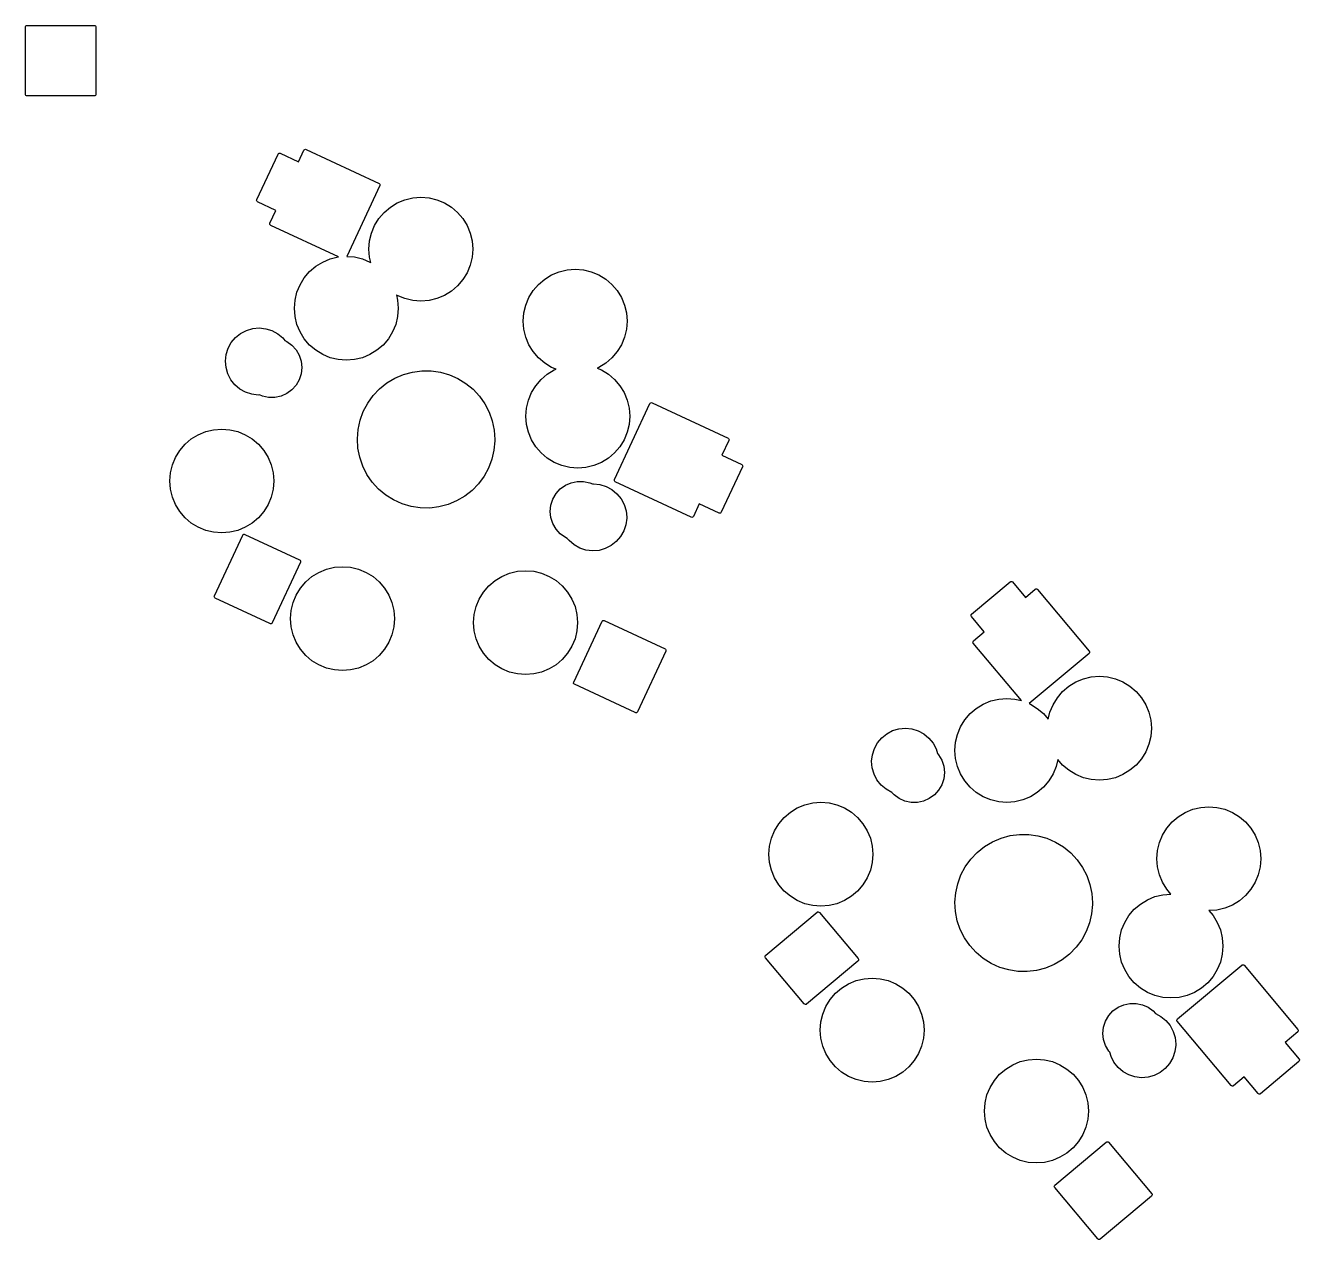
# Model space of a CAD drawing. Extents: x -8 to 140, y -39 to 78.
# Drawn here: x 102.05 to 140.05, y -38.87 to -2.65 of the extents above; entities that cross this region are included whole.
import ezdxf

# ---------------------------------------------------------------- set-up
doc = ezdxf.new("R2010")
doc.units = 0
doc.layers.add('BLACK', color=7, linetype='CONTINUOUS')

msp = doc.modelspace()

# ---------------------------------------------------------------- linework, layer by layer
at = {"layer": 'BLACK', "linetype": 'CONTINUOUS'}
for p, q in [((102.065, -2.66464), (102.081, -2.65381)), ((102.081, -2.65381), (102.1, -2.65)), ((102.1, -2.65), (104.1, -2.65)), ((104.1, -2.65), (104.119, -2.65381)), ((104.119, -2.65381), (104.135, -2.66464)), ((102.05, -2.7), (102.054, -2.68087)), ((102.05, -4.7), (102.05, -2.7)), ((102.054, -2.68087), (102.065, -2.66464)), ((104.135, -2.66464), (104.146, -2.68087)), ((104.146, -2.68087), (104.15, -2.7)), ((104.15, -2.7), (104.15, -4.7)), ((102.054, -4.71913), (102.05, -4.7)), ((102.065, -4.73536), (102.054, -4.71913)), ((102.081, -4.74619), (102.065, -4.73536)), ((102.1, -4.75), (102.081, -4.74619)), ((104.1, -4.75), (102.1, -4.75)), ((104.119, -4.74619), (104.1, -4.75)), ((104.135, -4.73536), (104.119, -4.74619)), ((104.146, -4.71913), (104.135, -4.73536)), ((104.15, -4.7), (104.146, -4.71913)), ((109.596, -6.47047), (109.613, -6.46035)), ((109.613, -6.46035), (109.632, -6.45738)), ((109.632, -6.45738), (109.651, -6.46202)), ((110.195, -6.71559), (110.355, -6.37119)), ((110.355, -6.37119), (110.367, -6.35546)), ((110.367, -6.35546), (110.383, -6.34534)), ((110.383, -6.34534), (110.403, -6.34237)), ((110.403, -6.34237), (110.422, -6.347)), ((110.422, -6.347), (112.597, -7.36129)), ((108.95, -7.84566), (109.584, -6.4862)), ((109.584, -6.4862), (109.596, -6.47047)), ((109.651, -6.46202), (110.195, -6.71559)), ((112.621, -7.42773), (111.636, -9.53906)), ((112.597, -7.36129), (112.613, -7.37282)), ((112.613, -7.37282), (112.623, -7.3895)), ((112.626, -7.40879), (112.621, -7.42773)), ((112.623, -7.3895), (112.626, -7.40879)), ((108.946, -7.86461), (108.95, -7.84566)), ((108.949, -7.88389), (108.946, -7.86461)), ((108.959, -7.90057), (108.949, -7.88389)), ((108.975, -7.91211), (108.959, -7.90057)), ((109.518, -8.16568), (108.975, -7.91211)), ((112.934, -8.06853), (113.141, -7.94145)), ((113.141, -7.94145), (113.366, -7.84837)), ((113.366, -7.84837), (113.602, -7.79159)), ((113.602, -7.79159), (113.845, -7.77251)), ((113.845, -7.77251), (114.087, -7.79159)), ((114.087, -7.79159), (114.324, -7.84837)), ((114.324, -7.84837), (114.549, -7.94145)), ((114.549, -7.94145), (114.756, -8.06853)), ((109.341, -8.54633), (109.518, -8.16568)), ((112.591, -8.41144), (112.749, -8.22649)), ((112.749, -8.22649), (112.934, -8.06853)), ((114.756, -8.06853), (114.941, -8.22649)), ((114.941, -8.22649), (115.099, -8.41144)), ((109.336, -8.56528), (109.341, -8.54633)), ((109.339, -8.58456), (109.336, -8.56528)), ((109.349, -8.60124), (109.339, -8.58456)), ((109.365, -8.61277), (109.349, -8.60124)), ((111.388, -9.55609), (109.365, -8.61277)), ((112.371, -8.84353), (112.464, -8.61882)), ((112.464, -8.61882), (112.591, -8.41144)), ((115.099, -8.41144), (115.226, -8.61882)), ((115.226, -8.61882), (115.319, -8.84353)), ((112.295, -9.32251), (112.314, -9.08003)), ((112.314, -9.08003), (112.371, -8.84353)), ((115.319, -8.84353), (115.376, -9.08003)), ((115.376, -9.08003), (115.395, -9.32251)), ((112.314, -9.56498), (112.295, -9.32251)), ((115.395, -9.32251), (115.376, -9.56498)), ((110.524, -9.99179), (110.709, -9.83383)), ((110.709, -9.83383), (110.917, -9.70674)), ((110.917, -9.70674), (111.141, -9.61366)), ((111.141, -9.61366), (111.378, -9.55688)), ((111.378, -9.55688), (111.388, -9.55609)), ((111.636, -9.53906), (111.863, -9.55688)), ((111.863, -9.55688), (112.099, -9.61366)), ((112.099, -9.61366), (112.324, -9.70674)), ((112.352, -9.72391), (112.314, -9.56498)), ((112.324, -9.70674), (112.352, -9.72391)), ((115.319, -9.80148), (115.226, -10.0262)), ((115.376, -9.56498), (115.319, -9.80148)), ((110.239, -10.3841), (110.366, -10.1767)), ((110.366, -10.1767), (110.524, -9.99179)), ((115.099, -10.2336), (114.941, -10.4185)), ((115.226, -10.0262), (115.099, -10.2336)), ((117.353, -10.3734), (117.538, -10.2154)), ((117.538, -10.2154), (117.745, -10.0883)), ((117.745, -10.0883), (117.97, -9.99527)), ((117.97, -9.99527), (118.206, -9.93849)), ((118.206, -9.93849), (118.449, -9.91941)), ((118.449, -9.91941), (118.691, -9.93849)), ((118.691, -9.93849), (118.928, -9.99527)), ((118.928, -9.99527), (119.153, -10.0883)), ((119.153, -10.0883), (119.36, -10.2154)), ((119.36, -10.2154), (119.545, -10.3734)), ((110.09, -10.8453), (110.146, -10.6088)), ((110.146, -10.6088), (110.239, -10.3841)), ((114.756, -10.5765), (114.549, -10.7036)), ((114.941, -10.4185), (114.756, -10.5765)), ((117.068, -10.7657), (117.195, -10.5583)), ((117.195, -10.5583), (117.353, -10.3734)), ((119.545, -10.3734), (119.703, -10.5583)), ((119.703, -10.5583), (119.83, -10.7657)), ((110.07, -11.0878), (110.09, -10.8453)), ((113.141, -10.7036), (113.113, -10.6864)), ((113.113, -10.6864), (113.151, -10.8453)), ((113.366, -10.7966), (113.141, -10.7036)), ((113.151, -10.8453), (113.17, -11.0878)), ((113.602, -10.8534), (113.366, -10.7966)), ((113.845, -10.8725), (113.602, -10.8534)), ((114.087, -10.8534), (113.845, -10.8725)), ((114.324, -10.7966), (114.087, -10.8534)), ((114.549, -10.7036), (114.324, -10.7966)), ((116.918, -11.2269), (116.975, -10.9904)), ((116.975, -10.9904), (117.068, -10.7657)), ((119.83, -10.7657), (119.923, -10.9904)), ((119.923, -10.9904), (119.98, -11.2269)), ((110.09, -11.3303), (110.07, -11.0878)), ((110.146, -11.5668), (110.09, -11.3303)), ((113.151, -11.3303), (113.095, -11.5668)), ((113.17, -11.0878), (113.151, -11.3303)), ((116.899, -11.4694), (116.918, -11.2269)), ((119.98, -11.2269), (119.999, -11.4694)), ((108.468, -11.8388), (108.641, -11.7484)), ((108.641, -11.7484), (108.828, -11.6933)), ((108.828, -11.6933), (109.022, -11.6756)), ((109.022, -11.6756), (109.216, -11.696)), ((109.216, -11.696), (109.403, -11.7537)), ((109.403, -11.7537), (109.575, -11.8466)), ((110.239, -11.7915), (110.146, -11.5668)), ((113.095, -11.5668), (113.001, -11.7915)), ((116.918, -11.7119), (116.899, -11.4694)), ((116.975, -11.9484), (116.918, -11.7119)), ((119.98, -11.7119), (119.923, -11.9484)), ((119.999, -11.4694), (119.98, -11.7119)), ((108.096, -12.2817), (108.19, -12.1106)), ((108.19, -12.1106), (108.316, -11.9611)), ((108.316, -11.9611), (108.468, -11.8388)), ((109.575, -11.8466), (109.725, -11.971)), ((109.725, -11.971), (109.787, -12.0476)), ((109.787, -12.0476), (109.846, -12.0737)), ((109.846, -12.0737), (109.998, -12.1843)), ((110.366, -11.9989), (110.239, -11.7915)), ((110.524, -12.1838), (110.366, -11.9989)), ((112.874, -11.9989), (112.716, -12.1838)), ((113.001, -11.7915), (112.874, -11.9989)), ((117.068, -12.1731), (116.975, -11.9484)), ((119.923, -11.9484), (119.83, -12.1731)), ((108.015, -12.6616), (108.037, -12.4677)), ((108.037, -12.4677), (108.096, -12.2817)), ((109.998, -12.1843), (110.124, -12.3241)), ((110.124, -12.3241), (110.218, -12.487)), ((110.218, -12.487), (110.276, -12.666)), ((110.709, -12.3418), (110.524, -12.1838)), ((110.917, -12.4689), (110.709, -12.3418)), ((111.141, -12.5619), (110.917, -12.4689)), ((112.324, -12.4689), (112.099, -12.5619)), ((112.531, -12.3418), (112.324, -12.4689)), ((112.716, -12.1838), (112.531, -12.3418)), ((117.195, -12.3805), (117.068, -12.1731)), ((117.353, -12.5654), (117.195, -12.3805)), ((119.703, -12.3805), (119.545, -12.5654)), ((119.83, -12.1731), (119.703, -12.3805)), ((108.032, -12.8561), (108.015, -12.6616)), ((108.086, -13.0437), (108.032, -12.8561)), ((110.276, -12.666), (110.296, -12.8531)), ((110.296, -12.8531), (110.276, -13.0402)), ((111.378, -12.6187), (111.141, -12.5619)), ((111.62, -12.6378), (111.378, -12.6187)), ((111.863, -12.6187), (111.62, -12.6378)), ((112.099, -12.5619), (111.863, -12.6187)), ((117.538, -12.7234), (117.353, -12.5654)), ((117.745, -12.8505), (117.538, -12.7234)), ((117.877, -12.9048), (117.745, -12.8505)), ((117.823, -12.9271), (117.877, -12.9048)), ((119.153, -12.8505), (119.099, -12.8727)), ((119.099, -12.8727), (119.23, -12.9271)), ((119.36, -12.7234), (119.153, -12.8505)), ((119.545, -12.5654), (119.36, -12.7234)), ((108.175, -13.2173), (108.086, -13.0437)), ((108.296, -13.3703), (108.175, -13.2173)), ((110.218, -13.2192), (110.124, -13.3821)), ((110.276, -13.0402), (110.218, -13.2192)), ((112.83, -13.3166), (113.069, -13.1734)), ((113.069, -13.1734), (113.326, -13.064)), ((113.326, -13.064), (113.595, -12.9904)), ((113.595, -12.9904), (113.871, -12.954)), ((113.871, -12.954), (114.15, -12.9555)), ((114.15, -12.9555), (114.426, -12.9948)), ((114.426, -12.9948), (114.694, -13.0712)), ((114.694, -13.0712), (114.95, -13.1833)), ((114.95, -13.1833), (115.188, -13.329)), ((117.273, -13.3971), (117.43, -13.2121)), ((117.43, -13.2121), (117.615, -13.0542)), ((117.615, -13.0542), (117.823, -12.9271)), ((119.23, -12.9271), (119.438, -13.0542)), ((119.438, -13.0542), (119.622, -13.2121)), ((119.622, -13.2121), (119.78, -13.3971)), ((108.445, -13.4967), (108.296, -13.3703)), ((108.615, -13.592), (108.445, -13.4967)), ((108.801, -13.6523), (108.615, -13.592)), ((108.994, -13.6754), (108.801, -13.6523)), ((109.035, -13.6722), (108.994, -13.6754)), ((109.118, -13.709), (109.035, -13.6722)), ((109.846, -13.6325), (109.674, -13.709)), ((109.998, -13.5219), (109.846, -13.6325)), ((110.124, -13.3821), (109.998, -13.5219)), ((112.42, -13.6933), (112.612, -13.491)), ((112.612, -13.491), (112.83, -13.3166)), ((115.188, -13.329), (115.403, -13.5056)), ((115.403, -13.5056), (115.593, -13.7099)), ((117.052, -13.8292), (117.145, -13.6045)), ((117.145, -13.6045), (117.273, -13.3971)), ((119.78, -13.3971), (119.908, -13.6045)), ((119.908, -13.6045), (120.001, -13.8292)), ((109.302, -13.7482), (109.118, -13.709)), ((109.49, -13.7482), (109.302, -13.7482)), ((109.674, -13.709), (109.49, -13.7482)), ((112.127, -14.1662), (112.258, -13.9197)), ((112.258, -13.9197), (112.42, -13.6933)), ((115.593, -13.7099), (115.753, -13.938)), ((115.753, -13.938), (115.881, -14.1858)), ((116.996, -14.0657), (117.052, -13.8292)), ((119.621, -16.1975), (120.677, -13.9318)), ((120.001, -13.8292), (120.057, -14.0657)), ((120.677, -13.9318), (120.689, -13.916)), ((120.689, -13.916), (120.705, -13.9059)), ((120.705, -13.9059), (120.725, -13.9029)), ((120.725, -13.9029), (120.743, -13.9076)), ((120.743, -13.9076), (123.009, -14.9641)), ((111.972, -14.7005), (112.031, -14.4281)), ((112.031, -14.4281), (112.127, -14.1662)), ((115.881, -14.1858), (115.974, -14.4487)), ((116.976, -14.3082), (116.996, -14.0657)), ((116.996, -14.5506), (116.976, -14.3082)), ((120.057, -14.0657), (120.076, -14.3082)), ((120.076, -14.3082), (120.057, -14.5506)), ((107.201, -14.8592), (107.426, -14.7661)), ((107.426, -14.7661), (107.662, -14.7093)), ((107.662, -14.7093), (107.905, -14.6902)), ((107.905, -14.6902), (108.147, -14.7093)), ((108.147, -14.7093), (108.384, -14.7661)), ((108.384, -14.7661), (108.608, -14.8592)), ((111.95, -14.9785), (111.972, -14.7005)), ((115.974, -14.4487), (116.031, -14.7218)), ((116.031, -14.7218), (116.05, -15)), ((117.052, -14.7871), (116.996, -14.5506)), ((117.145, -15.0118), (117.052, -14.7871)), ((120.001, -14.7871), (119.908, -15.0118)), ((120.057, -14.5506), (120.001, -14.7871)), ((106.651, -15.3292), (106.809, -15.1442)), ((106.809, -15.1442), (106.994, -14.9863)), ((106.994, -14.9863), (107.201, -14.8592)), ((108.608, -14.8592), (108.816, -14.9863)), ((108.816, -14.9863), (109.001, -15.1442)), ((109.001, -15.1442), (109.159, -15.3292)), ((111.966, -15.2569), (111.95, -14.9785)), ((116.05, -15.0429), (116.025, -15.3207)), ((116.05, -15), (116.05, -15.0429)), ((117.273, -15.2192), (117.145, -15.0118)), ((119.908, -15.0118), (119.78, -15.2192)), ((123.033, -15.0306), (122.826, -15.4747)), ((123.009, -14.9641), (123.025, -14.9757)), ((123.025, -14.9757), (123.035, -14.9923)), ((123.038, -15.0116), (123.033, -15.0306)), ((123.035, -14.9923), (123.038, -15.0116)), ((106.431, -15.7613), (106.524, -15.5366)), ((106.524, -15.5366), (106.651, -15.3292)), ((109.159, -15.3292), (109.286, -15.5366)), ((109.286, -15.5366), (109.379, -15.7613)), ((112.02, -15.5306), (111.966, -15.2569)), ((112.11, -15.7944), (112.02, -15.5306)), ((116.025, -15.3207), (115.963, -15.5925)), ((117.43, -15.4042), (117.273, -15.2192)), ((117.615, -15.5621), (117.43, -15.4042)), ((117.823, -15.6892), (117.615, -15.5621)), ((119.438, -15.5621), (119.23, -15.6892)), ((119.622, -15.4042), (119.438, -15.5621)), ((119.78, -15.2192), (119.622, -15.4042)), ((122.826, -15.4747), (123.415, -15.7494)), ((106.374, -15.9978), (106.431, -15.7613)), ((109.379, -15.7613), (109.436, -15.9978)), ((112.235, -16.0435), (112.11, -15.7944)), ((115.864, -15.8534), (115.731, -16.0984)), ((115.963, -15.5925), (115.864, -15.8534)), ((118.048, -15.7823), (117.823, -15.6892)), ((118.284, -15.8391), (118.048, -15.7823)), ((118.526, -15.8582), (118.284, -15.8391)), ((118.769, -15.8391), (118.526, -15.8582)), ((119.005, -15.7823), (118.769, -15.8391)), ((119.23, -15.6892), (119.005, -15.7823)), ((123.44, -15.8158), (122.806, -17.1753)), ((123.415, -15.7494), (123.431, -15.7609)), ((123.431, -15.7609), (123.441, -15.7776)), ((123.444, -15.7969), (123.44, -15.8158)), ((123.441, -15.7776), (123.444, -15.7969)), ((106.355, -16.2402), (106.374, -15.9978)), ((106.374, -16.4827), (106.355, -16.2402)), ((109.436, -15.9978), (109.455, -16.2402)), ((109.455, -16.2402), (109.436, -16.4827)), ((112.393, -16.2734), (112.235, -16.0435)), ((112.581, -16.4796), (112.393, -16.2734)), ((115.566, -16.3232), (115.372, -16.5234)), ((115.731, -16.0984), (115.566, -16.3232)), ((118.154, -16.3675), (118.326, -16.2909)), ((118.326, -16.2909), (118.51, -16.2518)), ((118.51, -16.2518), (118.698, -16.2518)), ((118.698, -16.2518), (118.882, -16.2909)), ((118.882, -16.2909), (118.963, -16.327)), ((118.963, -16.327), (118.992, -16.3244)), ((118.992, -16.3244), (119.186, -16.3448)), ((119.616, -16.2165), (119.621, -16.1975)), ((119.619, -16.2358), (119.616, -16.2165)), ((119.629, -16.2524), (119.619, -16.2358)), ((119.645, -16.264), (119.629, -16.2524)), ((121.91, -17.3205), (119.645, -16.264)), ((106.431, -16.7192), (106.374, -16.4827)), ((106.524, -16.9439), (106.431, -16.7192)), ((109.379, -16.7192), (109.286, -16.9439)), ((109.436, -16.4827), (109.379, -16.7192)), ((112.795, -16.6585), (112.581, -16.4796)), ((113.031, -16.8067), (112.795, -16.6585)), ((115.152, -16.6955), (114.912, -16.8362)), ((115.372, -16.5234), (115.152, -16.6955)), ((117.782, -16.7808), (117.876, -16.6179)), ((117.876, -16.6179), (118.002, -16.4781)), ((118.002, -16.4781), (118.154, -16.3675)), ((119.186, -16.3448), (119.372, -16.4025)), ((119.372, -16.4025), (119.544, -16.4954)), ((119.544, -16.4954), (119.694, -16.6198)), ((119.694, -16.6198), (119.818, -16.771)), ((106.651, -17.1513), (106.524, -16.9439)), ((109.286, -16.9439), (109.159, -17.1513)), ((113.285, -16.9214), (113.031, -16.8067)), ((113.553, -17.0006), (113.285, -16.9214)), ((113.828, -17.0428), (113.553, -17.0006)), ((114.107, -17.0472), (113.828, -17.0428)), ((114.384, -17.0137), (114.107, -17.0472)), ((114.654, -16.9429), (114.384, -17.0137)), ((114.912, -16.8362), (114.654, -16.9429)), ((117.704, -17.1469), (117.724, -16.9598)), ((117.724, -16.9598), (117.782, -16.7808)), ((119.818, -16.771), (119.909, -16.9433)), ((119.909, -16.9433), (119.966, -17.1302)), ((122.15, -16.9247), (121.977, -17.2963)), ((122.739, -17.1994), (122.15, -16.9247)), ((106.809, -17.3363), (106.651, -17.1513)), ((106.994, -17.4942), (106.809, -17.3363)), ((109.001, -17.3363), (108.816, -17.4942)), ((109.159, -17.1513), (109.001, -17.3363)), ((117.724, -17.334), (117.704, -17.1469)), ((117.782, -17.513), (117.724, -17.334)), ((119.984, -17.3523), (119.96, -17.5459)), ((119.966, -17.1302), (119.985, -17.3244)), ((119.985, -17.3244), (119.984, -17.3523)), ((121.929, -17.3252), (121.91, -17.3205)), ((121.949, -17.3222), (121.929, -17.3252)), ((121.965, -17.3121), (121.949, -17.3222)), ((121.977, -17.2963), (121.965, -17.3121)), ((122.758, -17.2041), (122.739, -17.1994)), ((122.778, -17.2011), (122.758, -17.2041)), ((122.794, -17.191), (122.778, -17.2011)), ((122.806, -17.1753), (122.794, -17.191)), ((107.201, -17.6213), (106.994, -17.4942)), ((107.426, -17.7144), (107.201, -17.6213)), ((107.662, -17.7712), (107.426, -17.7144)), ((107.905, -17.7902), (107.662, -17.7712)), ((107.685, -19.6687), (108.531, -17.8561)), ((108.147, -17.7712), (107.905, -17.7902)), ((108.384, -17.7144), (108.147, -17.7712)), ((108.608, -17.6213), (108.384, -17.7144)), ((108.531, -17.8561), (108.542, -17.8404)), ((108.542, -17.8404), (108.559, -17.8302)), ((108.559, -17.8302), (108.578, -17.8273)), ((108.578, -17.8273), (108.597, -17.8319)), ((108.597, -17.8319), (110.228, -18.5926)), ((108.816, -17.4942), (108.608, -17.6213)), ((117.876, -17.6759), (117.782, -17.513)), ((118.002, -17.8157), (117.876, -17.6759)), ((118.154, -17.9263), (118.002, -17.8157)), ((119.898, -17.7311), (119.802, -17.9008)), ((119.96, -17.5459), (119.898, -17.7311)), ((118.212, -17.9523), (118.154, -17.9263)), ((118.265, -18.0191), (118.212, -17.9523)), ((118.414, -18.1455), (118.265, -18.0191)), ((118.584, -18.2408), (118.414, -18.1455)), ((118.77, -18.3011), (118.584, -18.2408)), ((119.521, -18.1687), (119.346, -18.2567)), ((119.674, -18.0486), (119.521, -18.1687)), ((119.802, -17.9008), (119.674, -18.0486)), ((110.228, -18.5926), (110.244, -18.6042)), ((110.244, -18.6042), (110.254, -18.6208)), ((110.254, -18.6208), (110.257, -18.6401)), ((118.964, -18.3242), (118.77, -18.3011)), ((119.158, -18.3092), (118.964, -18.3242)), ((119.346, -18.2567), (119.158, -18.3092)), ((110.253, -18.6591), (109.407, -20.4717)), ((110.257, -18.6401), (110.253, -18.6591)), ((110.595, -19.0932), (110.803, -18.9662)), ((110.803, -18.9662), (111.028, -18.8731)), ((111.028, -18.8731), (111.264, -18.8163)), ((111.264, -18.8163), (111.507, -18.7972)), ((111.507, -18.7972), (111.749, -18.8163)), ((111.749, -18.8163), (111.986, -18.8731)), ((111.986, -18.8731), (112.21, -18.9662)), ((112.21, -18.9662), (112.418, -19.0932)), ((116.264, -19.0854), (116.489, -18.9923)), ((116.489, -18.9923), (116.725, -18.9355)), ((116.725, -18.9355), (116.968, -18.9164)), ((116.968, -18.9164), (117.21, -18.9355)), ((117.21, -18.9355), (117.447, -18.9923)), ((117.447, -18.9923), (117.672, -19.0854)), ((110.253, -19.4361), (110.411, -19.2512)), ((110.411, -19.2512), (110.595, -19.0932)), ((112.418, -19.0932), (112.603, -19.2512)), ((112.603, -19.2512), (112.761, -19.4361)), ((115.714, -19.5554), (115.872, -19.3704)), ((115.872, -19.3704), (116.057, -19.2125)), ((116.057, -19.2125), (116.264, -19.0854)), ((117.672, -19.0854), (117.879, -19.2125)), ((117.879, -19.2125), (118.064, -19.3704)), ((118.064, -19.3704), (118.222, -19.5554)), ((130.273, -20.2111), (131.422, -19.2469)), ((131.422, -19.2469), (131.439, -19.2375)), ((131.439, -19.2375), (131.458, -19.2354)), ((131.458, -19.2354), (131.477, -19.2408)), ((131.477, -19.2408), (131.492, -19.2531)), ((131.492, -19.2531), (131.878, -19.7127)), ((107.681, -19.6877), (107.685, -19.6687)), ((107.684, -19.7069), (107.681, -19.6877)), ((107.694, -19.7236), (107.684, -19.7069)), ((107.709, -19.7352), (107.694, -19.7236)), ((109.341, -20.4959), (107.709, -19.7352)), ((110.032, -19.8682), (110.125, -19.6435)), ((110.125, -19.6435), (110.253, -19.4361)), ((112.761, -19.4361), (112.888, -19.6435)), ((112.888, -19.6435), (112.981, -19.8682)), ((115.587, -19.7627), (115.714, -19.5554)), ((118.222, -19.5554), (118.349, -19.7627)), ((131.878, -19.7127), (132.169, -19.4684)), ((132.169, -19.4684), (132.186, -19.459)), ((132.186, -19.459), (132.206, -19.4569)), ((132.206, -19.4569), (132.224, -19.4624)), ((132.224, -19.4624), (132.24, -19.4746)), ((132.24, -19.4746), (133.782, -21.3131)), ((109.957, -20.3472), (109.976, -20.1047)), ((109.976, -20.1047), (110.032, -19.8682)), ((112.981, -19.8682), (113.037, -20.1047)), ((113.037, -20.1047), (113.057, -20.3472)), ((115.437, -20.224), (115.494, -19.9875)), ((115.494, -19.9875), (115.587, -19.7627)), ((118.349, -19.7627), (118.442, -19.9875)), ((118.442, -19.9875), (118.499, -20.224)), ((109.36, -20.5005), (109.341, -20.4959)), ((109.379, -20.4975), (109.36, -20.5005)), ((109.396, -20.4874), (109.379, -20.4975)), ((109.407, -20.4717), (109.396, -20.4874)), ((109.976, -20.5897), (109.957, -20.3472)), ((113.057, -20.3472), (113.037, -20.5897)), ((115.418, -20.4664), (115.437, -20.224)), ((115.437, -20.7089), (115.418, -20.4664)), ((118.403, -22.2391), (119.248, -20.4265)), ((118.499, -20.224), (118.518, -20.4664)), ((118.518, -20.4664), (118.499, -20.7089)), ((119.248, -20.4265), (119.26, -20.4108)), ((119.26, -20.4108), (119.277, -20.4006)), ((119.277, -20.4006), (119.296, -20.3977)), ((119.296, -20.3977), (119.315, -20.4023)), ((119.315, -20.4023), (121.127, -21.2475)), ((130.255, -20.245), (130.261, -20.2263)), ((130.257, -20.2644), (130.255, -20.245)), ((130.267, -20.2815), (130.257, -20.2644)), ((130.261, -20.2263), (130.273, -20.2111)), ((130.652, -20.7411), (130.267, -20.2815)), ((110.032, -20.8262), (109.976, -20.5897)), ((110.125, -21.0509), (110.032, -20.8262)), ((112.981, -20.8262), (112.888, -21.0509)), ((113.037, -20.5897), (112.981, -20.8262)), ((115.494, -20.9454), (115.437, -20.7089)), ((118.499, -20.7089), (118.442, -20.9454)), ((130.331, -21.0111), (130.652, -20.7411)), ((110.253, -21.2583), (110.125, -21.0509)), ((110.411, -21.4432), (110.253, -21.2583)), ((112.761, -21.2583), (112.603, -21.4432)), ((112.888, -21.0509), (112.761, -21.2583)), ((115.587, -21.1701), (115.494, -20.9454)), ((115.714, -21.3775), (115.587, -21.1701)), ((118.349, -21.1701), (118.222, -21.3775)), ((118.442, -20.9454), (118.349, -21.1701)), ((121.127, -21.2475), (121.143, -21.2591)), ((121.143, -21.2591), (121.153, -21.2758)), ((121.153, -21.2758), (121.156, -21.295)), ((130.313, -21.0451), (130.318, -21.0263)), ((130.315, -21.0645), (130.313, -21.0451)), ((130.324, -21.0816), (130.315, -21.0645)), ((130.318, -21.0263), (130.331, -21.0111)), ((131.761, -22.7941), (130.324, -21.0816)), ((110.595, -21.6012), (110.411, -21.4432)), ((110.803, -21.7283), (110.595, -21.6012)), ((112.418, -21.6012), (112.21, -21.7283)), ((112.603, -21.4432), (112.418, -21.6012)), ((115.872, -21.5624), (115.714, -21.3775)), ((116.057, -21.7204), (115.872, -21.5624)), ((118.064, -21.5624), (117.879, -21.7204)), ((118.222, -21.3775), (118.064, -21.5624)), ((121.152, -21.314), (120.306, -23.1266)), ((121.156, -21.295), (121.152, -21.314)), ((133.776, -21.3835), (131.99, -22.8819)), ((133.788, -21.3683), (133.776, -21.3835)), ((133.782, -21.3131), (133.792, -21.3302)), ((133.794, -21.3496), (133.788, -21.3683)), ((133.792, -21.3302), (133.794, -21.3496)), ((111.028, -21.8214), (110.803, -21.7283)), ((111.264, -21.8781), (111.028, -21.8214)), ((111.507, -21.8972), (111.264, -21.8781)), ((111.749, -21.8781), (111.507, -21.8972)), ((111.986, -21.8214), (111.749, -21.8781)), ((112.21, -21.7283), (111.986, -21.8214)), ((116.264, -21.8475), (116.057, -21.7204)), ((116.489, -21.9406), (116.264, -21.8475)), ((116.725, -21.9973), (116.489, -21.9406)), ((116.968, -22.0164), (116.725, -21.9973)), ((117.21, -21.9973), (116.968, -22.0164)), ((117.447, -21.9406), (117.21, -21.9973)), ((117.672, -21.8475), (117.447, -21.9406)), ((117.879, -21.7204), (117.672, -21.8475)), ((118.399, -22.2581), (118.403, -22.2391)), ((118.401, -22.2773), (118.399, -22.2581)), ((118.412, -22.294), (118.401, -22.2773)), ((118.427, -22.3056), (118.412, -22.294)), ((120.24, -23.1508), (118.427, -22.3056)), ((132.988, -22.522), (133.173, -22.3641)), ((133.173, -22.3641), (133.381, -22.237)), ((133.381, -22.237), (133.606, -22.1439)), ((133.606, -22.1439), (133.842, -22.0871)), ((133.842, -22.0871), (134.085, -22.068)), ((134.085, -22.068), (134.327, -22.0871)), ((134.327, -22.0871), (134.563, -22.1439)), ((134.563, -22.1439), (134.788, -22.237)), ((134.788, -22.237), (134.996, -22.3641)), ((134.996, -22.3641), (135.181, -22.522)), ((130.843, -22.8037), (131.08, -22.7469)), ((131.08, -22.7469), (131.322, -22.7278)), ((131.322, -22.7278), (131.565, -22.7469)), ((131.565, -22.7469), (131.761, -22.7941)), ((132.703, -22.9143), (132.831, -22.707)), ((132.831, -22.707), (132.988, -22.522)), ((135.181, -22.522), (135.338, -22.707)), ((135.338, -22.707), (135.466, -22.9143)), ((120.259, -23.1554), (120.24, -23.1508)), ((120.278, -23.1525), (120.259, -23.1554)), ((120.295, -23.1423), (120.278, -23.1525)), ((120.306, -23.1266), (120.295, -23.1423)), ((130.068, -23.3668), (130.226, -23.1818)), ((130.226, -23.1818), (130.411, -23.0239)), ((130.411, -23.0239), (130.619, -22.8968)), ((130.619, -22.8968), (130.843, -22.8037)), ((131.99, -22.8819), (132.026, -22.8968)), ((132.026, -22.8968), (132.233, -23.0239)), ((132.233, -23.0239), (132.418, -23.1818)), ((132.418, -23.1818), (132.56, -23.3479)), ((132.56, -23.3479), (132.61, -23.1391)), ((132.61, -23.1391), (132.703, -22.9143)), ((135.466, -22.9143), (135.559, -23.1391)), ((135.559, -23.1391), (135.615, -23.3756)), ((129.941, -23.5741), (130.068, -23.3668)), ((135.615, -23.3756), (135.635, -23.618)), ((127.465, -24.0509), (127.591, -23.9014)), ((127.591, -23.9014), (127.743, -23.7791)), ((127.743, -23.7791), (127.916, -23.6887)), ((127.916, -23.6887), (128.103, -23.6336)), ((128.103, -23.6336), (128.297, -23.6159)), ((128.297, -23.6159), (128.491, -23.6363)), ((128.491, -23.6363), (128.678, -23.694)), ((128.678, -23.694), (128.85, -23.7869)), ((128.85, -23.7869), (129, -23.9113)), ((129, -23.9113), (129.123, -24.0625)), ((129.791, -24.0354), (129.848, -23.7989)), ((129.848, -23.7989), (129.941, -23.5741)), ((135.615, -23.8605), (135.559, -24.097)), ((135.635, -23.618), (135.615, -23.8605)), ((127.312, -24.408), (127.371, -24.222)), ((127.371, -24.222), (127.465, -24.0509)), ((129.123, -24.0625), (129.215, -24.2348)), ((129.215, -24.2348), (129.257, -24.3734)), ((129.772, -24.2778), (129.791, -24.0354)), ((129.791, -24.5203), (129.772, -24.2778)), ((135.466, -24.3217), (135.338, -24.5291)), ((135.559, -24.097), (135.466, -24.3217)), ((127.29, -24.6019), (127.312, -24.408)), ((127.307, -24.7964), (127.29, -24.6019)), ((129.257, -24.3734), (129.288, -24.4086)), ((129.288, -24.4086), (129.383, -24.5716)), ((129.383, -24.5716), (129.441, -24.7505)), ((129.848, -24.7568), (129.791, -24.5203)), ((132.847, -24.548), (132.797, -24.7568)), ((132.988, -24.714), (132.847, -24.548)), ((135.338, -24.5291), (135.181, -24.714)), ((127.361, -24.984), (127.307, -24.7964)), ((127.45, -25.1576), (127.361, -24.984)), ((129.441, -24.7505), (129.46, -24.9376)), ((129.46, -24.9376), (129.441, -25.1248)), ((129.941, -24.9815), (129.848, -24.7568)), ((130.068, -25.1889), (129.941, -24.9815)), ((132.703, -24.9815), (132.576, -25.1889)), ((132.797, -24.7568), (132.703, -24.9815)), ((133.173, -24.872), (132.988, -24.714)), ((133.381, -24.9991), (133.173, -24.872)), ((133.606, -25.0922), (133.381, -24.9991)), ((134.788, -24.9991), (134.563, -25.0922)), ((134.996, -24.872), (134.788, -24.9991)), ((135.181, -24.714), (134.996, -24.872)), ((127.571, -25.3106), (127.45, -25.1576)), ((127.72, -25.437), (127.571, -25.3106)), ((127.89, -25.5323), (127.72, -25.437)), ((129.383, -25.3037), (129.288, -25.4666)), ((129.441, -25.1248), (129.383, -25.3037)), ((130.226, -25.3738), (130.068, -25.1889)), ((130.411, -25.5318), (130.226, -25.3738)), ((132.418, -25.3738), (132.233, -25.5318)), ((132.576, -25.1889), (132.418, -25.3738)), ((133.842, -25.1489), (133.606, -25.0922)), ((134.085, -25.168), (133.842, -25.1489)), ((134.327, -25.1489), (134.085, -25.168)), ((134.563, -25.0922), (134.327, -25.1489)), ((125.535, -25.8463), (125.777, -25.8272)), ((125.777, -25.8272), (126.02, -25.8463)), ((127.892, -25.5329), (127.89, -25.5323)), ((127.958, -25.6065), (127.892, -25.5329)), ((128.11, -25.7171), (127.958, -25.6065)), ((128.282, -25.7936), (128.11, -25.7171)), ((128.466, -25.8327), (128.282, -25.7936)), ((128.654, -25.8327), (128.466, -25.8327)), ((128.838, -25.7936), (128.654, -25.8327)), ((129.01, -25.7171), (128.838, -25.7936)), ((129.163, -25.6065), (129.01, -25.7171)), ((129.288, -25.4666), (129.163, -25.6065)), ((130.619, -25.6589), (130.411, -25.5318)), ((130.843, -25.752), (130.619, -25.6589)), ((131.08, -25.8087), (130.843, -25.752)), ((131.322, -25.8278), (131.08, -25.8087)), ((131.565, -25.8087), (131.322, -25.8278)), ((131.801, -25.752), (131.565, -25.8087)), ((132.026, -25.6589), (131.801, -25.752)), ((132.233, -25.5318), (132.026, -25.6589)), ((124.681, -26.2812), (124.866, -26.1233)), ((124.866, -26.1233), (125.074, -25.9962)), ((125.074, -25.9962), (125.298, -25.9031)), ((125.298, -25.9031), (125.535, -25.8463)), ((126.02, -25.8463), (126.256, -25.9031)), ((126.256, -25.9031), (126.481, -25.9962)), ((126.481, -25.9962), (126.688, -26.1233)), ((126.688, -26.1233), (126.873, -26.2812)), ((136.439, -26.2556), (136.646, -26.1285)), ((136.646, -26.1285), (136.871, -26.0354)), ((136.871, -26.0354), (137.107, -25.9786)), ((137.107, -25.9786), (137.35, -25.9595)), ((137.35, -25.9595), (137.592, -25.9786)), ((137.592, -25.9786), (137.829, -26.0354)), ((137.829, -26.0354), (138.054, -26.1285)), ((138.054, -26.1285), (138.261, -26.2556)), ((124.396, -26.6735), (124.523, -26.4662)), ((124.523, -26.4662), (124.681, -26.2812)), ((126.873, -26.2812), (127.031, -26.4662)), ((127.031, -26.4662), (127.158, -26.6735)), ((135.969, -26.8058), (136.096, -26.5985)), ((136.096, -26.5985), (136.254, -26.4135)), ((136.254, -26.4135), (136.439, -26.2556)), ((138.261, -26.2556), (138.446, -26.4135)), ((138.446, -26.4135), (138.604, -26.5985)), ((138.604, -26.5985), (138.731, -26.8058)), ((124.246, -27.1348), (124.303, -26.8983)), ((124.303, -26.8983), (124.396, -26.6735)), ((127.158, -26.6735), (127.252, -26.8983)), ((127.252, -26.8983), (127.308, -27.1348)), ((130.895, -27.0026), (131.152, -26.8932)), ((131.152, -26.8932), (131.42, -26.8196)), ((131.42, -26.8196), (131.697, -26.7832)), ((131.697, -26.7832), (131.976, -26.7846)), ((131.976, -26.7846), (132.252, -26.8239)), ((132.252, -26.8239), (132.52, -26.9003)), ((132.52, -26.9003), (132.775, -27.0124)), ((135.876, -27.0306), (135.969, -26.8058)), ((138.731, -26.8058), (138.824, -27.0306)), ((124.227, -27.3772), (124.246, -27.1348)), ((127.308, -27.1348), (127.327, -27.3772)), ((130.246, -27.5224), (130.438, -27.3201)), ((130.438, -27.3201), (130.656, -27.1458)), ((130.656, -27.1458), (130.895, -27.0026)), ((132.775, -27.0124), (133.013, -27.1581)), ((133.013, -27.1581), (133.229, -27.3348)), ((133.229, -27.3348), (133.419, -27.539)), ((135.8, -27.5095), (135.819, -27.2671)), ((135.819, -27.2671), (135.876, -27.0306)), ((138.824, -27.0306), (138.881, -27.2671)), ((138.881, -27.2671), (138.9, -27.5095)), ((124.246, -27.6197), (124.227, -27.3772)), ((124.303, -27.8562), (124.246, -27.6197)), ((127.308, -27.6197), (127.252, -27.8562)), ((127.327, -27.3772), (127.308, -27.6197)), ((130.083, -27.7489), (130.246, -27.5224)), ((133.419, -27.539), (133.579, -27.7672)), ((135.819, -27.752), (135.8, -27.5095)), ((138.9, -27.5095), (138.881, -27.752)), ((124.396, -28.0809), (124.303, -27.8562)), ((124.523, -28.2883), (124.396, -28.0809)), ((127.158, -28.0809), (127.031, -28.2883)), ((127.252, -27.8562), (127.158, -28.0809)), ((129.857, -28.2572), (129.953, -27.9953)), ((129.953, -27.9953), (130.083, -27.7489)), ((133.579, -27.7672), (133.707, -28.015)), ((133.707, -28.015), (133.8, -28.2779)), ((135.876, -27.9885), (135.819, -27.752)), ((135.969, -28.2132), (135.876, -27.9885)), ((138.824, -27.9885), (138.731, -28.2132)), ((138.881, -27.752), (138.824, -27.9885)), ((124.681, -28.4732), (124.523, -28.2883)), ((124.866, -28.6312), (124.681, -28.4732)), ((126.873, -28.4732), (126.688, -28.6312)), ((127.031, -28.2883), (126.873, -28.4732)), ((129.798, -28.5297), (129.857, -28.2572)), ((133.8, -28.2779), (133.857, -28.5509)), ((136.096, -28.4206), (135.969, -28.2132)), ((136.219, -28.5652), (136.096, -28.4206)), ((138.604, -28.4206), (138.446, -28.6055)), ((138.731, -28.2132), (138.604, -28.4206)), ((125.074, -28.7583), (124.866, -28.6312)), ((125.298, -28.8514), (125.074, -28.7583)), ((125.535, -28.9081), (125.298, -28.8514)), ((126.256, -28.8514), (126.02, -28.9081)), ((126.481, -28.7583), (126.256, -28.8514)), ((126.688, -28.6312), (126.481, -28.7583)), ((129.776, -28.8077), (129.798, -28.5297)), ((129.792, -29.0861), (129.776, -28.8077)), ((133.875, -28.8721), (133.85, -29.1498)), ((133.857, -28.5509), (133.876, -28.8291)), ((133.876, -28.8291), (133.875, -28.8721)), ((135.124, -29.0191), (135.309, -28.8611)), ((135.309, -28.8611), (135.517, -28.734)), ((135.517, -28.734), (135.741, -28.641)), ((135.741, -28.641), (135.978, -28.5842)), ((135.978, -28.5842), (136.219, -28.5652)), ((138.261, -28.7635), (138.054, -28.8906)), ((138.446, -28.6055), (138.261, -28.7635)), ((124.13, -30.3917), (125.662, -29.1061)), ((125.777, -28.9272), (125.535, -28.9081)), ((125.662, -29.1061), (125.679, -29.0968)), ((125.679, -29.0968), (125.698, -29.0946)), ((125.698, -29.0946), (125.717, -29.1001)), ((125.717, -29.1001), (125.732, -29.1123)), ((125.732, -29.1123), (126.889, -30.4912)), ((126.02, -28.9081), (125.777, -28.9272)), ((129.846, -29.3597), (129.792, -29.0861)), ((133.85, -29.1498), (133.788, -29.4217)), ((134.839, -29.4114), (134.966, -29.204)), ((134.966, -29.204), (135.124, -29.0191)), ((137.592, -29.0404), (137.351, -29.0594)), ((137.351, -29.0594), (137.474, -29.204)), ((137.474, -29.204), (137.602, -29.4114)), ((137.829, -28.9837), (137.592, -29.0404)), ((138.054, -28.8906), (137.829, -28.9837)), ((129.936, -29.6235), (129.846, -29.3597)), ((130.061, -29.8727), (129.936, -29.6235)), ((133.788, -29.4217), (133.69, -29.6825)), ((134.69, -29.8726), (134.746, -29.6361)), ((134.746, -29.6361), (134.839, -29.4114)), ((137.602, -29.4114), (137.695, -29.6361)), ((137.695, -29.6361), (137.751, -29.8726)), ((130.219, -30.1025), (130.061, -29.8727)), ((133.557, -29.9276), (133.391, -30.1523)), ((133.69, -29.6825), (133.557, -29.9276)), ((134.67, -30.1151), (134.69, -29.8726)), ((137.751, -29.8726), (137.77, -30.1151)), ((124.117, -30.4069), (124.13, -30.3917)), ((130.407, -30.3087), (130.219, -30.1025)), ((130.621, -30.4876), (130.407, -30.3087)), ((133.197, -30.3526), (132.978, -30.5247)), ((133.391, -30.1523), (133.197, -30.3526)), ((134.69, -30.3576), (134.67, -30.1151)), ((134.746, -30.5941), (134.69, -30.3576)), ((137.751, -30.3576), (137.695, -30.5941)), ((137.77, -30.1151), (137.751, -30.3576)), ((124.112, -30.4257), (124.117, -30.4069)), ((124.114, -30.445), (124.112, -30.4257)), ((124.123, -30.4621), (124.114, -30.445)), ((125.28, -31.841), (124.123, -30.4621)), ((126.883, -30.5616), (125.351, -31.8472)), ((126.895, -30.5464), (126.883, -30.5616)), ((126.889, -30.4912), (126.898, -30.5083)), ((126.901, -30.5277), (126.895, -30.5464)), ((126.898, -30.5083), (126.901, -30.5277)), ((130.857, -30.6358), (130.621, -30.4876)), ((131.111, -30.7506), (130.857, -30.6358)), ((131.378, -30.8298), (131.111, -30.7506)), ((132.48, -30.7721), (132.21, -30.8428)), ((132.737, -30.6654), (132.48, -30.7721)), ((132.978, -30.5247), (132.737, -30.6654)), ((134.839, -30.8188), (134.746, -30.5941)), ((136.413, -32.2898), (138.329, -30.6828)), ((137.695, -30.5941), (137.602, -30.8188)), ((138.329, -30.6828), (138.346, -30.6734)), ((138.346, -30.6734), (138.365, -30.6713)), ((138.365, -30.6713), (138.384, -30.6768)), ((138.384, -30.6768), (138.399, -30.689)), ((138.399, -30.689), (140.006, -32.6041)), ((126.602, -31.2405), (126.827, -31.1474)), ((126.827, -31.1474), (127.064, -31.0907)), ((127.064, -31.0907), (127.306, -31.0716)), ((127.306, -31.0716), (127.548, -31.0907)), ((127.548, -31.0907), (127.785, -31.1474)), ((127.785, -31.1474), (128.01, -31.2405)), ((131.654, -30.872), (131.378, -30.8298)), ((131.933, -30.8763), (131.654, -30.872)), ((132.21, -30.8428), (131.933, -30.8763)), ((134.966, -31.0262), (134.839, -30.8188)), ((135.124, -31.2111), (134.966, -31.0262)), ((137.474, -31.0262), (137.316, -31.2111)), ((137.602, -30.8188), (137.474, -31.0262)), ((126.052, -31.7105), (126.21, -31.5256)), ((126.21, -31.5256), (126.395, -31.3676)), ((126.395, -31.3676), (126.602, -31.2405)), ((128.01, -31.2405), (128.217, -31.3676)), ((128.217, -31.3676), (128.402, -31.5256)), ((128.402, -31.5256), (128.56, -31.7105)), ((135.309, -31.3691), (135.124, -31.2111)), ((135.517, -31.4962), (135.309, -31.3691)), ((135.741, -31.5892), (135.517, -31.4962)), ((136.924, -31.4962), (136.699, -31.5892)), ((137.132, -31.3691), (136.924, -31.4962)), ((137.316, -31.2111), (137.132, -31.3691)), ((125.296, -31.8532), (125.28, -31.841)), ((125.314, -31.8587), (125.296, -31.8532)), ((125.334, -31.8566), (125.314, -31.8587)), ((125.351, -31.8472), (125.334, -31.8566)), ((125.832, -32.1426), (125.925, -31.9179)), ((125.925, -31.9179), (126.052, -31.7105)), ((128.56, -31.7105), (128.687, -31.9179)), ((128.687, -31.9179), (128.78, -32.1426)), ((134.641, -31.9412), (134.813, -31.8647)), ((134.813, -31.8647), (134.997, -31.8256)), ((134.997, -31.8256), (135.185, -31.8256)), ((135.185, -31.8256), (135.369, -31.8647)), ((135.369, -31.8647), (135.541, -31.9412)), ((135.978, -31.646), (135.741, -31.5892)), ((136.22, -31.6651), (135.978, -31.646)), ((136.463, -31.646), (136.22, -31.6651)), ((136.699, -31.5892), (136.463, -31.646)), ((125.775, -32.3791), (125.832, -32.1426)), ((128.78, -32.1426), (128.837, -32.3791)), ((134.269, -32.3546), (134.363, -32.1916)), ((134.363, -32.1916), (134.489, -32.0518)), ((134.489, -32.0518), (134.641, -31.9412)), ((135.541, -31.9412), (135.693, -32.0518)), ((135.693, -32.0518), (135.761, -32.1275)), ((135.761, -32.1275), (135.92, -32.2133)), ((135.92, -32.2133), (136.071, -32.3378)), ((136.401, -32.305), (136.413, -32.2898)), ((125.756, -32.6216), (125.775, -32.3791)), ((125.775, -32.8641), (125.756, -32.6216)), ((128.837, -32.3791), (128.856, -32.6216)), ((128.856, -32.6216), (128.837, -32.8641)), ((134.191, -32.7206), (134.211, -32.5335)), ((134.211, -32.5335), (134.269, -32.3546)), ((136.071, -32.3378), (136.194, -32.489)), ((136.194, -32.489), (136.286, -32.6613)), ((136.286, -32.6613), (136.342, -32.8482)), ((136.396, -32.3237), (136.401, -32.305)), ((136.398, -32.3431), (136.396, -32.3237)), ((136.407, -32.3602), (136.398, -32.3431)), ((138.014, -34.2753), (136.407, -32.3602)), ((140, -32.6745), (139.624, -32.9895)), ((140.012, -32.6593), (140, -32.6745)), ((140.006, -32.6041), (140.015, -32.6212)), ((140.018, -32.6406), (140.012, -32.6593)), ((140.015, -32.6212), (140.018, -32.6406)), ((125.832, -33.1006), (125.775, -32.8641)), ((128.837, -32.8641), (128.78, -33.1006)), ((134.211, -32.9078), (134.191, -32.7206)), ((134.269, -33.0867), (134.211, -32.9078)), ((136.342, -32.8482), (136.361, -33.0424)), ((136.361, -33.0424), (136.361, -33.0703)), ((139.624, -32.9895), (140.042, -33.4874)), ((125.925, -33.3253), (125.832, -33.1006)), ((126.052, -33.5327), (125.925, -33.3253)), ((128.687, -33.3253), (128.56, -33.5327)), ((128.78, -33.1006), (128.687, -33.3253)), ((134.363, -33.2497), (134.269, -33.0867)), ((134.395, -33.2858), (134.363, -33.2497)), ((134.431, -33.4105), (134.395, -33.2858)), ((134.52, -33.5841), (134.431, -33.4105)), ((136.336, -33.2639), (136.275, -33.4491)), ((136.361, -33.0703), (136.336, -33.2639)), ((126.21, -33.7176), (126.052, -33.5327)), ((126.395, -33.8756), (126.21, -33.7176)), ((128.402, -33.7176), (128.217, -33.8756)), ((128.56, -33.5327), (128.402, -33.7176)), ((131.109, -33.9417), (131.294, -33.7837)), ((131.294, -33.7837), (131.502, -33.6566)), ((131.502, -33.6566), (131.726, -33.5635)), ((131.726, -33.5635), (131.963, -33.5068)), ((131.963, -33.5068), (132.205, -33.4877)), ((132.205, -33.4877), (132.448, -33.5068)), ((132.448, -33.5068), (132.684, -33.5635)), ((132.684, -33.5635), (132.909, -33.6566)), ((132.909, -33.6566), (133.116, -33.7837)), ((133.116, -33.7837), (133.301, -33.9417)), ((134.642, -33.737), (134.52, -33.5841)), ((134.79, -33.8635), (134.642, -33.737)), ((136.051, -33.7666), (135.897, -33.8867)), ((136.178, -33.6188), (136.051, -33.7666)), ((136.275, -33.4491), (136.178, -33.6188)), ((140.036, -33.5579), (138.887, -34.5221)), ((140.048, -33.5427), (140.036, -33.5579)), ((140.042, -33.4874), (140.052, -33.5045)), ((140.054, -33.5239), (140.048, -33.5427)), ((140.052, -33.5045), (140.054, -33.5239)), ((126.602, -34.0026), (126.395, -33.8756)), ((126.827, -34.0957), (126.602, -34.0026)), ((127.064, -34.1525), (126.827, -34.0957)), ((127.306, -34.1716), (127.064, -34.1525)), ((127.548, -34.1525), (127.306, -34.1716)), ((127.785, -34.0957), (127.548, -34.1525)), ((128.01, -34.0026), (127.785, -34.0957)), ((128.217, -33.8756), (128.01, -34.0026)), ((130.824, -34.334), (130.951, -34.1266)), ((130.951, -34.1266), (131.109, -33.9417)), ((133.301, -33.9417), (133.459, -34.1266)), ((133.459, -34.1266), (133.586, -34.334)), ((134.961, -33.9587), (134.79, -33.8635)), ((135.146, -34.0191), (134.961, -33.9587)), ((135.34, -34.0422), (135.146, -34.0191)), ((135.535, -34.0272), (135.34, -34.0422)), ((135.723, -33.9747), (135.535, -34.0272)), ((135.897, -33.8867), (135.723, -33.9747)), ((138.399, -34.018), (138.085, -34.2815)), ((138.817, -34.5159), (138.399, -34.018)), ((130.674, -34.7952), (130.731, -34.5587)), ((130.731, -34.5587), (130.824, -34.334)), ((133.586, -34.334), (133.679, -34.5587)), ((133.679, -34.5587), (133.736, -34.7952)), ((138.03, -34.2876), (138.014, -34.2753)), ((138.048, -34.293), (138.03, -34.2876)), ((138.068, -34.2909), (138.048, -34.293)), ((138.085, -34.2815), (138.068, -34.2909)), ((138.832, -34.5281), (138.817, -34.5159)), ((138.851, -34.5336), (138.832, -34.5281)), ((138.87, -34.5314), (138.851, -34.5336)), ((138.887, -34.5221), (138.87, -34.5314)), ((130.655, -35.0377), (130.674, -34.7952)), ((133.736, -34.7952), (133.755, -35.0377)), ((130.674, -35.2801), (130.655, -35.0377)), ((130.731, -35.5167), (130.674, -35.2801)), ((133.736, -35.2801), (133.679, -35.5167)), ((133.755, -35.0377), (133.736, -35.2801)), ((130.824, -35.7414), (130.731, -35.5167)), ((133.679, -35.5167), (133.586, -35.7414)), ((130.951, -35.9487), (130.824, -35.7414)), ((131.109, -36.1337), (130.951, -35.9487)), ((132.757, -37.2509), (134.289, -35.9653)), ((133.459, -35.9487), (133.301, -36.1337)), ((133.586, -35.7414), (133.459, -35.9487)), ((134.289, -35.9653), (134.306, -35.9559)), ((134.306, -35.9559), (134.326, -35.9538)), ((134.326, -35.9538), (134.344, -35.9592)), ((134.344, -35.9592), (134.359, -35.9714)), ((134.359, -35.9714), (135.645, -37.5035)), ((131.294, -36.2917), (131.109, -36.1337)), ((131.502, -36.4187), (131.294, -36.2917)), ((131.726, -36.5118), (131.502, -36.4187)), ((132.909, -36.4187), (132.684, -36.5118)), ((133.116, -36.2917), (132.909, -36.4187)), ((133.301, -36.1337), (133.116, -36.2917)), ((131.963, -36.5686), (131.726, -36.5118)), ((132.205, -36.5877), (131.963, -36.5686)), ((132.448, -36.5686), (132.205, -36.5877)), ((132.684, -36.5118), (132.448, -36.5686)), ((132.739, -37.2848), (132.745, -37.2661)), ((132.741, -37.3042), (132.739, -37.2848)), ((132.751, -37.3213), (132.741, -37.3042)), ((132.745, -37.2661), (132.757, -37.2509)), ((134.036, -38.8534), (132.751, -37.3213)), ((135.639, -37.574), (134.107, -38.8595)), ((135.651, -37.5588), (135.639, -37.574)), ((135.645, -37.5035), (135.654, -37.5206)), ((135.657, -37.54), (135.651, -37.5588)), ((135.654, -37.5206), (135.657, -37.54)), ((134.052, -38.8656), (134.036, -38.8534)), ((134.07, -38.8711), (134.052, -38.8656)), ((134.09, -38.8689), (134.07, -38.8711)), ((134.107, -38.8595), (134.09, -38.8689))]:
    msp.add_line(p, q, dxfattribs=at)

doc.saveas('drawing.dxf')
